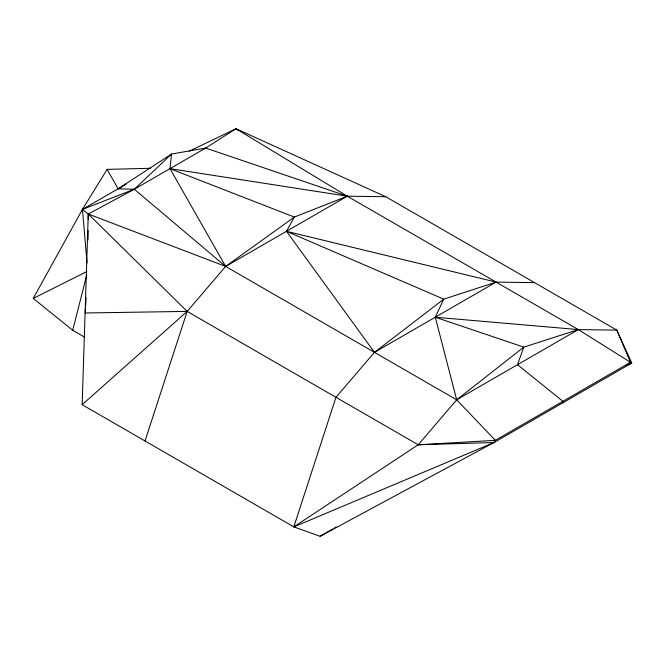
<?xml version="1.0" encoding="UTF-8"?>
<svg xmlns="http://www.w3.org/2000/svg" width="665" height="665" viewBox="0 0 665 665"><rect width="100%" height="100%" fill="white"/><g stroke="black" fill="none" stroke-linecap="round" stroke-linejoin="round"><path stroke-width="1" d="M88.029 239.957L88.113 230.622M88.212 219.209L88.262 214.022L82.443 209.392L107.123 169.375L150.681 168.278M82.152 404.686L88.262 214.022L134.313 189.251L205.66 148.054L236 128.727L385.775 196.732L616.812 330.123L631.75 363.024L494.07 442.508L293.822 526.888L82.152 404.686L187.164 311.395L225.651 266.432L294.329 217.073L347.288 196.2L385.775 196.732M85.453 308.893L85.203 312.982L187.164 311.395L418.202 444.785L494.07 442.508L495.325 440.33L630.495 362.292L631.75 363.024L627.968 364.553M85.644 305.834L86.134 297.654M84.655 337.163L72.718 330.272L86.733 275.094M145.02 440.978L187.164 311.395L88.262 214.022L225.651 266.432L456.689 399.815L495.325 440.33L495.325 441.784L320.123 536.273L293.822 526.888L335.966 397.304L374.453 352.342L443.763 299.159L496.09 282.11L534.577 282.642M81.77 211.337L82.443 209.392L126.15 184.163M72.718 330.272L33.25 298.419L82.443 209.392L134.313 189.251L171.562 154.039L205.66 148.054L347.288 196.2L578.334 329.591L630.495 362.292L630.495 363.747L625.765 365.667M293.822 526.888L418.202 444.785L456.689 399.815L523.796 347.138L578.334 329.591L616.812 330.123L630.495 362.292M107.123 169.375L118.121 188.802L134.313 189.251L225.651 266.432L347.288 196.2L236 128.727L189.292 151.155M320.123 536.273L332.966 528.858M334.586 527.919L336.216 526.988M33.25 298.419L86.832 271.544M120.947 187.488L118.121 188.802L171.562 154.039L169.991 168.652L225.651 266.432M203.739 148.802L205.66 148.054M418.202 444.785L495.325 440.33M347.288 196.2L169.991 168.652L294.329 217.073L286.474 231.312L374.453 352.342L496.09 282.11L286.474 231.312L443.763 299.159L435.276 317.222L456.689 399.815L578.334 329.591L435.276 317.222L523.796 347.138L517.511 364.703L562.906 401.311L562.906 402.766M236 128.727L237.513 130.141M82.443 209.392L87.049 262.858"/></g></svg>
